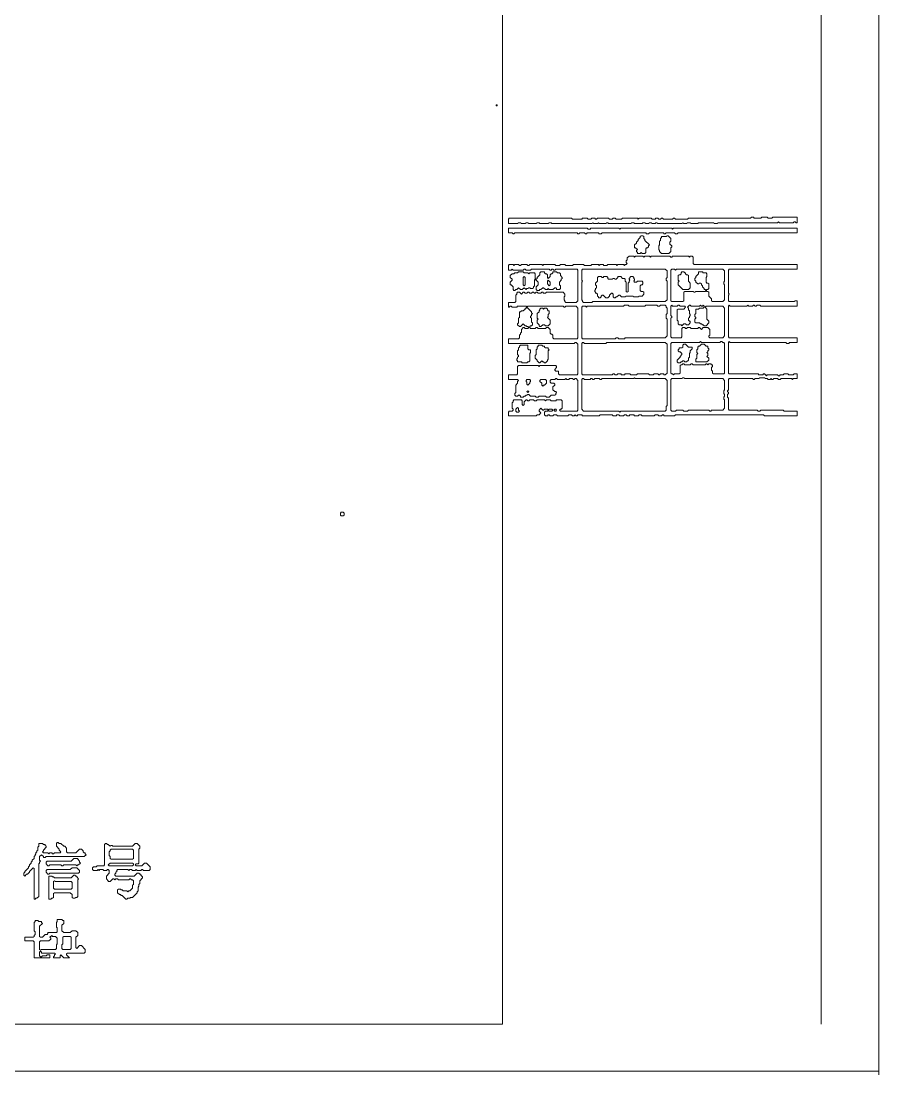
# Model space of a CAD drawing. Header units: millimetres. Extents: x 4 to 412, y 4 to 290.
# Drawn here: x 331.4 to 412.3, y 3.8 to 103.3 of the extents above; entities that cross this region are included whole.
import ezdxf

# ---------------------------------------------------------------- set-up
doc = ezdxf.new("R2010")
doc.units = ezdxf.units.MM
for name, color, linetype, lineweight in [('TRACE_CURVE', 6, 'Continuous', 0), ('TRACE_STRAIGHT', 5, 'Continuous', 0), ('TRACE_TEXT_SYMBOL', 6, 'Continuous', 0)]:
    doc.layers.add(name, color=color, linetype=linetype, lineweight=lineweight)

msp = doc.modelspace()

# ---------------------------------------------------------------- linework, layer by layer
at = {"layer": 'TRACE_CURVE', "color": 6}
for points in [[(388.742, 81.094), (388.567, 80.919), (388.567, 80.744), (388.48, 80.656), (388.48, 80.481), (388.567, 80.393), (388.48, 80.306), (388.392, 80.306), (388.305, 80.218), (388.217, 80.306), (387.692, 80.306), (387.604, 80.218), (387.516, 80.306), (386.728, 80.306), (386.641, 80.218), (386.378, 80.218), (386.29, 80.306), (386.028, 80.306), (385.94, 80.218), (385.852, 80.306), (385.239, 80.306), (385.152, 80.218), (384.539, 80.218), (384.451, 80.306), (383.488, 80.306), (383.4, 80.218), (382.787, 80.218), (382.7, 80.306), (382.262, 80.306), (382.174, 80.218), (381.824, 80.218), (381.736, 80.306), (380.686, 80.306), (380.598, 80.218), (380.51, 80.306), (379.372, 80.306), (379.284, 80.218), (379.197, 80.218), (379.109, 80.306), (378.584, 80.306), (378.496, 80.218), (378.409, 80.218), (378.321, 80.306), (377.971, 80.306), (377.883, 80.218), (377.796, 80.306), (377.445, 80.306), (377.358, 80.218), (377.358, 79.78), (377.62, 79.78), (377.708, 79.868), (377.796, 79.78), (378.759, 79.78), (378.847, 79.868), (378.934, 79.868), (379.022, 79.78), (379.46, 79.78), (379.547, 79.868), (381.211, 79.868), (381.299, 79.78), (381.386, 79.78), (381.474, 79.868), (381.561, 79.868), (381.649, 79.78)], [(398.113, 79.78), (398.2, 79.868), (404.593, 79.868), (404.593, 80.306), (394.873, 80.306), (394.785, 80.393), (394.785, 81.006), (394.697, 81.094), (394.522, 81.094), (394.435, 81.006), (394.347, 81.094), (392.858, 81.094), (392.771, 81.006), (392.683, 81.006), (392.596, 81.094), (390.844, 81.094), (390.757, 81.006), (390.669, 81.094), (390.231, 81.094), (390.144, 81.006), (390.056, 81.094), (389.355, 81.094), (389.268, 81.006), (389.18, 81.094), (388.742, 81.094)], [(381.649, 79.78), (381.736, 79.78), (381.824, 79.868), (383.838, 79.868), (383.926, 79.78), (383.926, 76.89), (383.751, 76.715), (382.787, 76.715), (382.7, 76.803), (382.7, 76.89), (382.612, 76.978), (382.612, 77.241), (382.7, 77.328), (382.7, 77.503), (382.525, 77.678), (380.948, 77.678), (380.861, 77.591), (380.686, 77.591), (380.598, 77.678), (380.51, 77.678), (380.423, 77.591), (380.16, 77.591), (380.073, 77.678), (379.985, 77.678), (379.897, 77.591), (379.81, 77.591), (379.722, 77.678), (379.635, 77.678), (379.547, 77.591), (379.372, 77.591), (379.284, 77.678), (379.197, 77.678), (379.109, 77.591), (378.934, 77.591), (378.847, 77.678), (378.759, 77.678), (378.584, 77.503), (378.409, 77.678), (378.233, 77.678), (378.146, 77.591), (378.146, 77.503), (378.058, 77.416), (378.058, 76.803), (377.971, 76.715), (377.358, 76.715), (377.358, 76.277), (377.445, 76.277), (377.533, 76.365), (377.62, 76.365), (377.708, 76.277), (378.146, 76.277), (378.233, 76.365), (379.022, 76.365), (379.109, 76.277), (379.022, 76.19), (378.934, 76.19), (378.934, 76.102), (378.759, 75.927), (378.584, 75.927), (378.496, 75.839), (378.409, 75.839), (378.409, 75.314), (378.321, 75.226), (378.321, 74.788)], [(392.683, 79.78), (392.771, 79.868), (393.034, 79.868), (393.121, 79.78), (393.209, 79.868), (397.587, 79.868), (397.763, 79.693), (397.763, 78.729), (397.675, 78.642), (397.675, 78.467), (397.763, 78.379), (397.763, 76.978), (397.587, 76.803), (396.624, 76.803), (396.537, 76.89), (396.537, 77.065), (396.274, 77.328), (396.274, 77.678), (396.186, 77.766), (396.099, 77.766), (396.011, 77.854), (396.099, 77.941), (396.186, 77.941), (396.274, 78.029), (396.274, 78.467), (396.186, 78.554), (396.099, 78.554), (396.011, 78.642), (396.011, 79.08), (396.099, 79.167), (396.099, 79.43), (396.011, 79.517), (395.748, 79.517), (395.661, 79.605), (395.31, 79.605), (395.31, 79.43), (395.048, 79.167), (395.048, 79.08), (394.96, 78.992), (394.96, 78.817), (395.048, 78.729), (395.048, 78.642), (395.223, 78.467), (395.31, 78.467), (395.398, 78.554), (395.486, 78.554), (395.573, 78.467), (395.573, 78.379), (395.661, 78.291), (395.661, 78.204), (395.836, 78.029), (395.836, 77.941), (395.923, 77.941), (396.011, 77.854), (395.923, 77.766), (395.048, 77.766), (394.96, 77.678), (394.873, 77.678), (394.785, 77.766), (393.997, 77.766), (393.909, 77.678), (393.909, 76.89), (393.822, 76.803), (392.771, 76.803)], [(392.771, 76.803), (392.683, 76.89), (392.683, 79.78)], [(402.404, 69.534), (402.754, 69.534), (402.842, 69.446), (403.017, 69.446), (403.105, 69.534), (404.068, 69.534), (404.155, 69.446), (404.243, 69.534), (404.593, 69.534), (404.593, 69.972), (404.331, 69.972), (404.243, 69.884), (403.805, 69.884), (403.718, 69.972), (403.367, 69.972), (403.28, 69.884), (403.017, 69.884), (402.929, 69.797), (402.842, 69.797), (402.754, 69.884), (401.791, 69.884), (401.703, 69.797), (401.528, 69.972), (401.441, 69.972), (401.353, 69.884), (401.003, 69.884), (400.915, 69.972), (398.2, 69.972), (398.113, 70.059), (398.113, 72.949), (398.2, 73.037), (398.288, 72.949), (403.542, 72.949), (403.63, 72.862), (403.805, 72.862), (403.893, 72.949), (404.593, 72.949), (404.593, 73.387), (398.2, 73.387), (398.113, 73.475), (398.113, 76.365), (398.2, 76.452), (398.288, 76.365), (399.864, 76.365), (399.952, 76.452), (400.039, 76.365), (400.39, 76.365), (400.477, 76.452), (400.565, 76.452), (400.653, 76.365), (400.74, 76.365), (400.828, 76.452), (401.09, 76.452), (401.178, 76.365), (404.593, 76.365), (404.593, 76.89), (404.418, 76.89), (404.331, 76.803), (398.2, 76.803), (398.113, 76.89), (398.113, 77.416), (398.2, 77.503), (398.113, 77.591), (398.113, 79.78)], [(392.683, 76.365), (392.771, 76.452), (392.858, 76.365), (393.296, 76.365), (393.384, 76.452), (393.471, 76.452), (393.559, 76.365), (393.997, 76.365), (394.084, 76.277), (393.909, 76.102), (393.384, 76.102), (393.296, 76.015), (393.296, 75.051), (393.384, 74.964), (393.384, 74.701), (393.471, 74.613), (393.647, 74.613), (393.734, 74.526), (393.909, 74.701), (394.084, 74.701), (394.172, 74.613), (394.347, 74.613), (394.522, 74.788), (394.522, 74.964), (394.435, 74.964), (394.347, 75.051), (394.347, 75.226), (394.435, 75.314), (394.435, 75.401), (394.522, 75.489), (394.522, 75.577), (394.435, 75.664), (394.435, 75.927), (394.347, 76.015), (394.347, 76.19), (394.26, 76.277), (394.435, 76.452), (394.522, 76.452), (394.61, 76.365), (395.398, 76.365), (395.486, 76.452), (395.573, 76.365), (395.661, 76.365), (395.748, 76.452), (395.836, 76.365), (395.836, 76.277), (395.748, 76.19), (395.398, 76.19), (395.31, 76.102), (395.048, 76.102), (395.048, 75.664), (394.96, 75.577), (394.96, 75.401), (395.048, 75.314), (395.048, 75.226), (394.96, 75.139), (394.96, 74.876), (395.048, 74.788), (395.398, 74.788), (395.486, 74.701), (395.573, 74.701), (395.661, 74.613), (395.748, 74.613), (395.836, 74.526)], [(395.836, 74.526), (396.011, 74.526), (396.274, 74.788), (396.274, 74.964), (396.099, 75.139), (396.099, 76.102), (395.923, 76.277), (396.011, 76.365), (397.587, 76.365), (397.763, 76.19), (397.763, 73.562), (397.587, 73.387), (396.361, 73.387), (396.274, 73.475), (396.274, 73.562), (396.361, 73.65), (396.361, 74.175), (396.186, 74.351), (395.748, 74.351), (395.573, 74.175), (395.398, 74.351), (395.31, 74.351), (395.223, 74.263), (394.61, 74.263), (394.522, 74.351), (394.26, 74.351), (394.172, 74.263), (394.084, 74.263), (393.997, 74.351), (393.822, 74.351), (393.734, 74.263), (393.734, 73.475), (393.647, 73.387), (392.771, 73.387), (392.683, 73.475), (392.683, 75.226), (392.771, 75.314), (392.771, 75.401), (392.683, 75.489), (392.683, 76.365)], [(378.321, 74.788), (378.233, 74.701), (378.233, 74.613), (378.409, 74.438), (378.496, 74.438), (378.759, 74.701), (378.934, 74.526), (379.022, 74.526), (379.109, 74.438), (379.197, 74.438), (379.284, 74.351), (379.197, 74.263), (378.934, 74.263), (378.847, 74.351), (378.759, 74.351), (378.584, 74.175), (378.584, 73.913), (378.496, 73.825), (378.496, 73.738), (378.409, 73.65), (378.409, 73.387), (378.321, 73.3), (377.358, 73.3), (377.358, 72.862), (383.576, 72.862), (383.663, 72.949), (383.751, 72.949), (383.926, 72.774), (383.926, 69.972), (383.838, 69.884), (382.174, 69.884), (382.087, 69.972), (382.087, 70.235), (381.824, 70.235), (381.736, 70.322), (381.736, 70.41), (381.912, 70.585), (381.912, 70.672), (381.824, 70.76), (380.335, 70.76), (380.248, 70.672), (380.16, 70.76), (378.321, 70.76), (378.233, 70.672), (378.233, 69.972), (378.146, 69.884), (377.358, 69.884), (377.358, 69.446), (378.233, 69.446), (378.321, 69.359), (378.233, 69.271), (378.233, 69.096), (378.058, 68.921), (378.058, 68.22), (377.971, 68.133), (377.971, 67.958), (378.058, 67.87), (378.233, 67.87), (378.321, 67.958), (378.409, 67.958), (378.496, 67.87), (378.496, 67.783), (378.759, 67.783), (378.847, 67.87)], [(387.254, 66.031), (387.516, 66.031), (387.604, 66.119), (387.779, 66.119), (387.867, 66.031), (388.217, 66.031), (388.305, 66.119), (388.48, 66.119), (388.567, 66.031), (388.742, 66.031), (388.83, 66.119), (389.18, 66.119), (389.268, 66.031), (389.618, 66.031), (389.706, 66.119), (389.881, 66.119), (389.968, 66.031), (391.107, 66.031), (391.194, 66.119), (391.457, 66.119), (391.545, 66.031), (391.807, 66.031), (391.895, 66.119), (391.983, 66.119), (392.07, 66.031), (393.034, 66.031), (393.121, 66.119), (401.441, 66.119), (401.528, 66.031), (404.593, 66.031), (404.593, 66.469), (403.367, 66.469), (403.28, 66.556), (401.178, 66.556), (401.09, 66.469), (400.915, 66.469), (400.828, 66.556), (398.2, 66.556), (398.113, 66.644), (398.113, 67.695), (398.025, 67.783), (398.025, 68.045), (398.113, 68.133), (398.113, 68.22), (398.025, 68.308), (398.025, 68.396), (398.113, 68.483), (398.113, 69.446), (398.2, 69.534), (400.39, 69.534), (400.477, 69.446), (400.565, 69.446), (400.653, 69.534), (401.003, 69.534), (401.09, 69.622), (401.528, 69.622), (401.616, 69.534), (401.791, 69.534), (401.879, 69.446), (402.054, 69.446), (402.141, 69.534), (402.229, 69.446), (402.316, 69.446), (402.404, 69.534)], [(378.847, 67.87), (378.934, 67.87), (379.022, 67.958), (379.109, 67.958), (379.197, 68.045), (379.284, 68.045), (379.46, 67.87), (379.897, 67.87), (379.985, 67.783), (380.16, 67.783), (380.248, 67.87), (380.861, 67.87), (380.948, 67.783), (381.211, 67.783), (381.386, 67.958), (381.736, 67.958), (381.824, 68.045), (381.824, 68.133), (381.912, 68.22), (381.824, 68.308), (381.736, 68.308), (381.561, 68.483), (381.561, 68.746), (381.736, 68.921), (381.736, 69.009), (381.649, 69.096), (381.386, 69.096), (381.299, 69.184), (381.299, 69.359), (381.386, 69.446), (381.736, 69.446), (381.824, 69.534), (381.912, 69.534), (381.999, 69.446), (382.7, 69.446), (382.787, 69.534), (382.875, 69.446), (383.05, 69.446), (383.138, 69.534), (383.4, 69.534), (383.488, 69.446), (383.576, 69.446), (383.663, 69.534), (383.751, 69.534), (383.926, 69.359), (383.926, 66.556), (383.838, 66.469), (382.262, 66.469), (382.174, 66.556), (382.262, 66.644), (382.349, 66.644), (382.437, 66.732), (382.437, 67.432), (382.349, 67.52), (381.912, 67.52), (381.824, 67.432), (381.386, 67.432), (381.299, 67.52), (380.948, 67.52), (380.861, 67.432), (380.773, 67.52), (380.073, 67.52), (379.985, 67.432), (379.81, 67.432)], [(379.81, 67.432), (379.722, 67.52), (379.372, 67.52), (379.284, 67.432), (379.197, 67.432), (379.109, 67.52), (379.022, 67.52), (378.847, 67.345), (378.847, 67.082), (378.759, 66.994), (378.671, 67.082), (378.671, 67.432), (378.584, 67.52), (377.883, 67.52), (377.796, 67.432), (377.796, 67.345), (377.708, 67.257), (377.708, 66.732), (377.796, 66.644), (377.796, 66.556), (377.708, 66.469), (377.445, 66.469), (377.358, 66.381), (377.358, 66.031), (379.985, 66.031), (380.073, 66.119), (380.248, 66.119), (380.423, 66.294), (380.248, 66.469), (380.248, 66.556), (380.423, 66.732), (380.598, 66.556), (380.686, 66.556), (380.773, 66.644), (381.036, 66.644), (381.123, 66.556), (381.036, 66.469), (380.861, 66.469), (380.773, 66.381), (380.773, 66.119), (380.861, 66.031), (381.036, 66.031), (381.123, 66.119), (381.211, 66.119), (381.299, 66.031), (381.561, 66.031), (381.649, 66.119), (381.912, 66.119), (381.999, 66.031), (382.962, 66.031), (383.05, 66.119), (383.313, 66.119), (383.4, 66.031), (383.576, 66.031), (383.663, 66.119), (383.751, 66.031), (383.838, 66.031), (383.926, 66.119), (384.276, 66.119), (384.364, 66.031), (385.94, 66.031), (386.028, 66.119), (387.166, 66.119), (387.254, 66.031)]]:
    msp.add_lwpolyline(points, dxfattribs=at)
for points in [[(384.276, 79.78), (384.364, 79.868), (392.158, 79.868), (392.333, 79.693), (392.333, 79.08), (392.245, 78.992), (392.245, 78.817), (392.333, 78.729), (392.333, 76.978), (392.158, 76.803), (385.327, 76.803), (385.239, 76.715), (384.451, 76.715), (384.364, 76.803), (384.364, 76.89), (384.276, 76.978), (384.276, 78.642), (384.364, 78.729), (384.276, 78.817)], [(379.109, 76.277), (379.197, 76.365), (382.525, 76.365), (382.612, 76.277), (382.7, 76.277), (382.787, 76.365), (383.751, 76.365), (383.926, 76.19), (383.926, 73.387), (383.838, 73.3), (381.649, 73.3), (381.561, 73.387), (381.561, 73.65), (381.474, 73.738), (381.386, 73.738), (381.299, 73.825), (381.299, 74.175), (381.123, 74.351), (380.948, 74.351), (380.861, 74.263), (380.16, 74.263), (380.073, 74.351), (379.985, 74.351), (379.897, 74.263), (379.46, 74.263), (379.372, 74.351), (379.372, 74.438), (379.46, 74.526), (379.547, 74.526), (379.635, 74.613), (379.635, 74.788), (379.547, 74.876), (379.547, 75.226), (379.46, 75.314), (379.46, 75.401), (379.547, 75.489), (379.547, 75.577), (379.635, 75.664), (379.547, 75.752), (379.547, 75.839)], [(388.217, 76.365), (388.305, 76.452), (388.655, 76.452), (388.742, 76.365), (390.231, 76.365), (390.319, 76.452), (391.37, 76.452), (391.457, 76.365), (391.632, 76.365), (391.72, 76.452), (392.158, 76.452), (392.245, 76.365), (392.245, 76.277), (392.333, 76.19), (392.333, 75.664), (392.245, 75.577), (392.245, 75.226), (392.333, 75.139), (392.333, 73.562), (392.158, 73.387), (388.392, 73.387), (388.305, 73.3), (387.779, 73.3), (387.692, 73.387), (387.516, 73.387), (387.429, 73.3), (384.364, 73.3), (384.276, 73.387), (384.276, 76.277), (384.364, 76.365), (384.626, 76.365), (384.714, 76.277), (384.802, 76.365)], [(384.276, 72.862), (384.364, 72.949), (384.451, 72.949), (384.539, 72.862), (386.553, 72.862), (386.641, 72.949), (392.158, 72.949), (392.333, 72.774), (392.333, 70.059), (392.158, 69.884), (392.07, 69.884), (391.983, 69.972), (391.72, 69.972), (391.632, 69.884), (391.545, 69.884), (391.457, 69.972), (391.107, 69.972), (391.019, 69.884), (390.669, 69.884), (390.581, 69.972), (389.531, 69.972), (389.443, 69.884), (388.918, 69.884), (388.83, 69.972), (388.392, 69.972), (388.305, 69.884), (388.042, 69.884), (387.954, 69.972), (387.692, 69.972), (387.604, 69.884), (387.429, 69.884), (387.341, 69.972), (387.254, 69.972), (387.166, 69.884), (384.364, 69.884), (384.276, 69.972)], [(395.398, 72.949), (395.486, 73.037), (395.573, 72.949), (397.325, 72.949), (397.412, 73.037), (397.5, 73.037), (397.587, 72.949), (397.675, 72.949), (397.763, 72.862), (397.763, 70.059), (397.675, 69.972), (396.712, 69.972), (396.624, 70.059), (396.624, 70.235), (396.537, 70.322), (396.537, 70.585), (396.624, 70.672), (396.624, 70.848), (396.537, 70.848), (396.449, 70.935), (396.274, 70.935), (396.186, 70.848), (396.099, 70.935), (396.011, 70.935), (395.923, 70.848), (394.785, 70.848), (394.697, 70.935), (394.61, 70.935), (394.522, 70.848), (393.997, 70.848), (393.909, 70.935), (393.822, 70.935), (393.734, 70.848), (393.647, 70.848), (393.559, 70.76), (393.559, 70.059), (393.471, 69.972), (393.034, 69.972), (392.946, 69.884), (392.858, 69.972), (392.771, 69.972), (392.683, 70.059), (392.683, 72.862), (392.771, 72.949)], [(389.18, 69.534), (389.268, 69.622), (389.355, 69.534), (392.158, 69.534), (392.333, 69.359), (392.333, 66.994), (392.245, 66.907), (392.245, 66.556), (392.158, 66.469), (387.954, 66.469), (387.867, 66.381), (387.779, 66.469), (384.451, 66.469), (384.276, 66.644), (384.276, 69.446), (384.364, 69.534), (384.451, 69.534), (384.539, 69.446), (385.064, 69.446), (385.152, 69.534), (385.239, 69.534), (385.327, 69.446), (385.415, 69.446), (385.502, 69.534), (385.94, 69.534), (386.028, 69.446), (386.115, 69.446), (386.203, 69.534)], [(393.734, 69.534), (393.822, 69.622), (393.909, 69.622), (393.997, 69.534), (397.587, 69.534), (397.763, 69.359), (397.763, 68.483), (397.675, 68.396), (397.675, 68.133), (397.763, 68.045), (397.763, 67.87), (397.675, 67.783), (397.675, 67.607), (397.763, 67.52), (397.763, 66.732), (397.587, 66.556), (396.537, 66.556), (396.449, 66.469), (396.361, 66.469), (396.274, 66.556), (394.347, 66.556), (394.26, 66.469), (393.909, 66.469), (393.822, 66.556), (393.209, 66.556), (393.121, 66.469), (392.771, 66.469), (392.683, 66.556), (392.683, 69.446), (392.771, 69.534)], [(379.022, 69.359), (379.109, 69.446), (379.372, 69.446), (379.46, 69.359), (379.46, 69.271), (379.372, 69.184), (379.372, 69.096), (379.197, 68.921), (379.109, 69.009), (379.109, 69.184), (379.022, 69.271)], [(380.335, 69.359), (380.423, 69.446), (380.861, 69.446), (380.948, 69.359), (380.948, 69.096), (380.773, 68.921), (380.686, 68.921), (380.598, 68.833), (380.51, 68.921), (380.51, 69.096), (380.335, 69.271)], [(379.109, 68.308), (379.197, 68.396), (379.284, 68.308), (379.197, 68.22)], [(378.233, 66.819), (378.321, 66.732), (378.321, 66.556), (378.409, 66.469), (378.321, 66.381), (378.146, 66.381), (378.058, 66.469), (378.058, 66.644)], [(381.123, 66.556), (381.211, 66.644), (381.474, 66.644), (381.561, 66.556), (381.474, 66.469), (381.211, 66.469)], [(381.649, 66.556), (381.736, 66.644), (381.824, 66.644), (381.912, 66.556), (381.824, 66.469), (381.736, 66.469)]]:
    msp.add_lwpolyline(points, close=True, dxfattribs=at)
at = {"layer": 'TRACE_STRAIGHT', "color": 5}
for p, q in [((412.32, 290.312), (412.32, 3.824)), ((406.862, 276.735), (406.862, 8.626)), ((376.795, 161.717), (376.795, 8.623)), ((6.564, 8.623), (376.795, 8.623)), ((3.935, 4.184), (412.32, 4.184))]:
    msp.add_line(p, q, dxfattribs=at)
at = {"layer": 'TRACE_TEXT_SYMBOL', "color": 6}
for points in [[(376.219, 95.368), (376.219, 95.281), (376.307, 95.281), (376.307, 95.368)], [(377.358, 83.721), (377.358, 83.283), (377.708, 83.283), (377.796, 83.196), (377.883, 83.196), (377.971, 83.283), (383.838, 83.283), (383.926, 83.196), (384.013, 83.196), (384.101, 83.283), (384.539, 83.283), (384.626, 83.196), (384.714, 83.196), (384.802, 83.283), (385.852, 83.283), (385.94, 83.196), (386.115, 83.196), (386.203, 83.283), (390.319, 83.283), (390.406, 83.196), (390.581, 83.196), (390.669, 83.283), (391.983, 83.283), (392.07, 83.196), (392.158, 83.196), (392.245, 83.283), (393.034, 83.283), (393.121, 83.196), (393.296, 83.196), (393.384, 83.283), (404.593, 83.283), (404.593, 83.721), (392.946, 83.721), (392.858, 83.633), (392.771, 83.721), (387.954, 83.721), (387.867, 83.633), (387.779, 83.721), (385.152, 83.721), (385.064, 83.633), (384.889, 83.633), (384.802, 83.721)], [(389.881, 83.02), (389.793, 82.933), (389.793, 82.845), (389.618, 82.67), (389.618, 82.583), (389.443, 82.407), (389.443, 82.32), (389.268, 82.145), (389.268, 81.882), (389.355, 81.882), (389.531, 81.707), (389.443, 81.619), (389.443, 81.532), (389.531, 81.444), (389.531, 81.357), (389.793, 81.357), (389.881, 81.444), (389.968, 81.357), (390.231, 81.357), (390.319, 81.444), (390.319, 81.794), (390.406, 81.882), (390.494, 81.882), (390.581, 81.97), (390.581, 82.057), (390.669, 82.145), (390.231, 82.583), (390.231, 82.67), (390.144, 82.758), (390.144, 82.933), (390.056, 83.02)], [(392.333, 83.02), (392.245, 82.933), (391.807, 82.933), (391.807, 82.845), (391.72, 82.758), (391.72, 82.583), (391.632, 82.495), (391.632, 82.145), (391.545, 82.057), (391.545, 81.707), (391.632, 81.619), (391.632, 81.532), (391.807, 81.357), (392.508, 81.357), (392.683, 81.532), (392.683, 81.882), (392.771, 81.97), (392.771, 82.057), (392.596, 82.232), (392.596, 82.407), (392.683, 82.495), (392.683, 82.758), (392.421, 83.02)], [(393.734, 79.605), (393.647, 79.517), (393.647, 79.43), (393.559, 79.342), (393.471, 79.342), (393.384, 79.255), (393.384, 78.817), (393.471, 78.729), (393.384, 78.642), (393.384, 78.379), (393.822, 77.941), (394.347, 77.941), (394.522, 78.116), (394.522, 78.554), (394.347, 78.729), (394.347, 79.255), (394.26, 79.342), (394.172, 79.342), (394.084, 79.43), (394.084, 79.517), (393.997, 79.517), (393.909, 79.605)], [(378.759, 79.08), (378.847, 79.167), (378.934, 79.08), (378.934, 78.379), (378.847, 78.291), (378.759, 78.379)], [(381.036, 78.729), (381.123, 78.817), (381.299, 78.642), (381.299, 78.379), (381.211, 78.291), (381.036, 78.467)], [(380.423, 76.19), (380.335, 76.102), (380.335, 76.015), (380.248, 75.927), (380.248, 75.839), (380.073, 75.664), (380.073, 75.226), (380.16, 75.139), (380.073, 75.051), (380.073, 74.788), (380.248, 74.613), (380.248, 74.526), (380.335, 74.438), (380.423, 74.438), (380.598, 74.613), (380.773, 74.613), (380.861, 74.526), (381.123, 74.526), (381.299, 74.701), (381.299, 75.051), (381.036, 75.314), (381.123, 75.401), (381.123, 75.577), (381.211, 75.664), (381.211, 75.927), (381.123, 75.927), (381.036, 76.015), (381.036, 76.102), (380.948, 76.19), (380.773, 76.19), (380.686, 76.102), (380.598, 76.19)], [(378.496, 72.687), (378.409, 72.599), (378.409, 72.512), (378.321, 72.424), (378.321, 72.249), (378.233, 72.161), (378.233, 71.811), (378.321, 71.723), (378.321, 71.636), (378.233, 71.548), (378.233, 71.461), (378.146, 71.373), (378.146, 71.285), (378.233, 71.198), (378.233, 71.11), (378.584, 71.11), (378.671, 71.023), (379.109, 71.023), (379.197, 71.11), (379.284, 71.11), (379.372, 71.198), (379.372, 71.899), (379.46, 71.986), (379.46, 72.249), (379.284, 72.249), (379.197, 72.336), (379.197, 72.687)], [(380.16, 72.687), (380.16, 72.599), (380.073, 72.512), (380.073, 72.336), (379.985, 72.249), (379.985, 71.811), (379.897, 71.723), (379.897, 71.461), (380.073, 71.285), (380.073, 71.198), (380.248, 71.023), (380.335, 71.023), (380.51, 71.198), (380.598, 71.11), (380.686, 71.11), (380.773, 71.023), (380.861, 71.023), (381.036, 71.198), (381.036, 71.285), (381.123, 71.373), (381.123, 72.161), (381.211, 72.249), (381.123, 72.336), (381.123, 72.424), (380.861, 72.424), (380.773, 72.512), (380.773, 72.599), (380.598, 72.599), (380.51, 72.687)], [(393.909, 72.774), (393.822, 72.687), (393.822, 72.512), (393.734, 72.424), (393.471, 72.424), (393.471, 72.336), (393.384, 72.249), (393.384, 72.161), (393.471, 72.074), (393.559, 72.074), (393.734, 71.899), (393.734, 71.811), (393.559, 71.636), (393.559, 71.548), (393.296, 71.285), (393.296, 71.11), (393.384, 71.023), (393.559, 71.023), (393.647, 71.11), (393.734, 71.11), (393.822, 71.198), (393.909, 71.198), (393.997, 71.11), (394.172, 71.11), (394.347, 71.285), (394.347, 71.461), (394.435, 71.548), (394.435, 71.899), (394.522, 71.986), (394.522, 72.161), (394.697, 72.336), (394.697, 72.512), (394.347, 72.512), (394.084, 72.774)], [(395.573, 72.774), (395.398, 72.599), (395.31, 72.599), (395.223, 72.512), (395.223, 72.336), (395.135, 72.249), (395.135, 71.986), (395.223, 71.899), (395.135, 71.811), (395.135, 71.461), (395.048, 71.373), (395.048, 71.11), (396.099, 71.11), (396.274, 71.285), (396.274, 71.461), (396.099, 71.636), (396.186, 71.723), (396.186, 71.899), (396.099, 71.986), (396.186, 72.074), (396.186, 72.161), (396.274, 72.249), (396.274, 72.336), (396.186, 72.424), (396.186, 72.599), (396.011, 72.599), (395.836, 72.774)], [(361.594, 56.923), (361.507, 56.836), (361.507, 56.661), (361.594, 56.573), (361.77, 56.573), (361.857, 56.661), (361.857, 56.836), (361.77, 56.923)], [(339.788, 25.046), (339.876, 25.134), (341.89, 25.134), (341.978, 25.046), (341.978, 24.258), (341.89, 24.171), (339.876, 24.171), (339.788, 24.258), (339.788, 24.433), (339.701, 24.521), (339.701, 24.871), (339.788, 24.959)], [(336.373, 24.258), (336.11, 23.995), (333.833, 23.995), (333.746, 23.908), (333.746, 23.733), (333.921, 23.557), (334.008, 23.557), (334.096, 23.645), (335.147, 23.645), (335.234, 23.557), (335.322, 23.557), (335.41, 23.645), (336.548, 23.645), (336.636, 23.557), (336.723, 23.645), (336.811, 23.645), (336.986, 23.82), (336.898, 23.908), (336.898, 23.995), (336.723, 24.171), (336.723, 24.258)], [(336.198, 23.382), (336.023, 23.207), (333.833, 23.207), (333.746, 23.12), (333.746, 22.944), (333.921, 22.769), (334.008, 22.769), (334.096, 22.857), (336.811, 22.857), (336.898, 22.944), (336.898, 23.12), (336.636, 23.382)], [(339.788, 23.82), (341.89, 23.82), (341.978, 23.733), (341.978, 23.645), (341.89, 23.557), (339.701, 23.557), (339.613, 23.645)], [(336.373, 22.682), (336.11, 22.419), (334.534, 22.419), (334.446, 22.507), (334.359, 22.507), (334.271, 22.594), (334.008, 22.594), (334.008, 20.405), (334.184, 20.405), (334.271, 20.492), (334.359, 20.492), (334.446, 20.58), (334.446, 20.93), (334.534, 21.018), (336.023, 21.018), (336.198, 20.843), (336.198, 20.58), (336.285, 20.492), (336.461, 20.492), (336.548, 20.58), (336.636, 20.58), (336.723, 20.668), (336.723, 22.244), (336.811, 22.331), (336.636, 22.507), (336.636, 22.594), (336.548, 22.594), (336.461, 22.682)], [(334.446, 22.069), (334.534, 22.156), (334.621, 22.069), (336.11, 22.069), (336.198, 21.981), (336.198, 21.456), (336.11, 21.368), (334.534, 21.368), (334.446, 21.456)], [(334.271, 16.989), (334.359, 16.902), (334.621, 16.902), (334.797, 16.727), (334.797, 16.201), (334.709, 16.114), (334.709, 15.763), (334.621, 15.676), (333.308, 15.676), (333.22, 15.588), (333.133, 15.676), (333.133, 16.376), (333.22, 16.464), (334.008, 16.464), (334.184, 16.639), (334.184, 16.727), (334.096, 16.814)], [(335.322, 16.814), (335.41, 16.902), (336.023, 16.902), (336.11, 16.814), (336.11, 15.763), (336.023, 15.676), (335.322, 15.676), (335.234, 15.763), (335.234, 16.114), (335.322, 16.201)]]:
    msp.add_lwpolyline(points, close=True, dxfattribs=at)
for points in [[(400.302, 84.772), (400.215, 84.684), (394.347, 84.684), (394.26, 84.597), (393.121, 84.597), (393.034, 84.684), (392.946, 84.684), (392.858, 84.597), (391.983, 84.597), (391.895, 84.684), (391.807, 84.684), (391.72, 84.597), (391.545, 84.597), (391.457, 84.684), (391.282, 84.684), (391.194, 84.597), (390.932, 84.597), (390.844, 84.684), (389.706, 84.684), (389.618, 84.597), (389.531, 84.684), (388.129, 84.684), (388.042, 84.597), (387.516, 84.597), (387.429, 84.684), (387.254, 84.684), (387.166, 84.597), (386.903, 84.597), (386.816, 84.684), (385.765, 84.684), (385.677, 84.597), (385.59, 84.597), (385.502, 84.684), (385.239, 84.684), (385.152, 84.597), (384.889, 84.597), (384.802, 84.684), (384.364, 84.684), (384.276, 84.597), (383.4, 84.597), (383.313, 84.684), (377.445, 84.684), (377.358, 84.597), (377.358, 84.159), (378.233, 84.159), (378.321, 84.246), (378.496, 84.246), (378.584, 84.159), (378.934, 84.159), (379.022, 84.246), (379.197, 84.246), (379.284, 84.159), (379.985, 84.159), (380.073, 84.246), (380.248, 84.246), (380.335, 84.159), (381.123, 84.159), (381.211, 84.246), (381.386, 84.246), (381.474, 84.159), (385.239, 84.159), (385.327, 84.246), (385.415, 84.159), (385.765, 84.159)], [(385.765, 84.159), (385.852, 84.246), (385.94, 84.159), (386.553, 84.159), (386.641, 84.246), (386.728, 84.246), (386.816, 84.159), (388.918, 84.159), (389.005, 84.246), (389.18, 84.246), (389.268, 84.159), (389.968, 84.159), (390.056, 84.246), (390.231, 84.246), (390.319, 84.159), (390.581, 84.159), (390.669, 84.246), (390.844, 84.246), (390.932, 84.159), (391.194, 84.159), (391.282, 84.246), (391.37, 84.246), (391.457, 84.159), (393.734, 84.159), (393.822, 84.246), (393.909, 84.159), (394.172, 84.159), (394.26, 84.246), (394.522, 84.246), (394.61, 84.159), (395.223, 84.159), (395.31, 84.246), (396.712, 84.246), (396.799, 84.159), (397.062, 84.159), (397.15, 84.246), (402.754, 84.246), (402.842, 84.334), (402.929, 84.246), (404.243, 84.246), (404.331, 84.334), (404.418, 84.334), (404.506, 84.246), (404.593, 84.246), (404.593, 84.772), (402.316, 84.772), (402.229, 84.684), (401.879, 84.684), (401.791, 84.772), (401.266, 84.772), (401.178, 84.684), (400.565, 84.684), (400.477, 84.772), (400.302, 84.772)], [(378.321, 79.605), (378.233, 79.517), (377.971, 79.517), (377.883, 79.43), (377.708, 79.43), (377.533, 79.255), (377.533, 79.08), (377.708, 78.904), (377.708, 78.817), (377.533, 78.642), (377.533, 78.379), (377.62, 78.379), (377.796, 78.204), (377.796, 77.941), (377.883, 77.854), (377.971, 77.854), (378.058, 77.941), (378.146, 77.941), (378.321, 78.116), (378.496, 77.941), (378.671, 77.941), (378.847, 78.116), (379.022, 77.941), (379.109, 78.029), (379.197, 78.029), (379.284, 78.116), (379.372, 78.116), (379.46, 78.029), (379.635, 78.029), (379.722, 78.116), (379.722, 78.204), (379.81, 78.291), (379.81, 78.817), (379.897, 78.904), (380.16, 78.642), (380.16, 78.379), (379.985, 78.204), (379.985, 77.941), (380.073, 77.854), (380.248, 77.854), (380.335, 77.941), (380.423, 77.941), (380.598, 78.116), (380.686, 78.116), (380.861, 77.941), (381.036, 77.941), (381.123, 78.029), (381.211, 77.941), (381.561, 77.941), (381.736, 78.116), (381.824, 78.116), (381.912, 78.029), (381.912, 77.941), (382.174, 77.941), (382.262, 78.029), (382.262, 78.291), (382.174, 78.379), (382.174, 78.642), (382.349, 78.817), (382.349, 78.904), (382.437, 78.992), (382.437, 79.08), (382.262, 79.255), (382.262, 79.43)], [(382.262, 79.43), (382.174, 79.517), (381.999, 79.517), (381.912, 79.605), (381.561, 79.605), (381.561, 79.517), (381.474, 79.43), (381.386, 79.43), (381.299, 79.342), (381.299, 79.167), (381.123, 78.992), (381.036, 79.08), (381.036, 79.342), (380.948, 79.43), (380.861, 79.43), (380.773, 79.517), (380.773, 79.605), (380.423, 79.605), (380.335, 79.517), (380.335, 79.342), (380.073, 79.08), (380.073, 78.992), (379.985, 78.904), (379.897, 78.992), (379.897, 79.43), (379.81, 79.517), (379.372, 79.517), (379.284, 79.43), (379.197, 79.517), (378.847, 79.517), (378.759, 79.605), (378.321, 79.605)], [(385.852, 79.167), (385.765, 79.08), (385.765, 78.729), (385.59, 78.554), (385.59, 78.379), (385.677, 78.291), (385.677, 78.116), (385.59, 78.029), (385.59, 77.941), (385.502, 77.854), (385.502, 77.766), (385.59, 77.678), (385.59, 77.591), (385.677, 77.591), (385.765, 77.503), (385.765, 77.328), (385.852, 77.241), (385.852, 77.153), (386.028, 77.153), (386.115, 77.241), (386.115, 77.328), (386.203, 77.416), (386.29, 77.416), (386.553, 77.153), (386.728, 77.153), (386.903, 77.328), (386.903, 77.416), (387.078, 77.591), (387.166, 77.591), (387.254, 77.503), (387.254, 77.241), (387.341, 77.153), (387.429, 77.153), (387.516, 77.241), (387.604, 77.241), (387.779, 77.416), (387.867, 77.416), (388.042, 77.241), (388.392, 77.241), (388.48, 77.328), (389.093, 77.328), (389.18, 77.241), (389.618, 77.241), (389.706, 77.328), (389.968, 77.328), (390.144, 77.503), (390.144, 77.678), (390.056, 77.766), (389.881, 77.766), (389.793, 77.854), (389.793, 78.291), (389.881, 78.379), (389.968, 78.379), (390.056, 78.467), (390.056, 78.642), (389.968, 78.729), (389.531, 78.729), (389.443, 78.642), (389.268, 78.642), (389.18, 78.729), (389.268, 78.817), (389.268, 78.904), (389.18, 78.992), (389.18, 79.08)], [(389.18, 79.08), (389.093, 79.167), (388.918, 79.167), (388.742, 78.992), (388.742, 78.904), (388.83, 78.817), (388.742, 78.729), (388.742, 78.642), (388.655, 78.554), (388.655, 77.766), (388.567, 77.678), (388.48, 77.766), (388.48, 78.642), (388.392, 78.729), (388.392, 78.904), (388.305, 78.992), (388.129, 78.992), (387.954, 79.167), (387.692, 79.167), (387.692, 79.08), (387.516, 78.904), (387.429, 78.904), (387.341, 78.992), (387.254, 78.992), (387.166, 78.904), (386.816, 78.904), (386.728, 78.992), (386.728, 79.08), (386.641, 79.167), (386.378, 79.167), (386.29, 79.08), (386.203, 79.08), (386.115, 79.167), (385.852, 79.167)], [(334.797, 25.747), (334.709, 25.659), (334.709, 25.397), (334.972, 25.134), (334.972, 25.046), (335.147, 24.871), (335.059, 24.784), (334.534, 24.784), (334.446, 24.696), (334.359, 24.696), (334.271, 24.784), (334.096, 24.784), (334.008, 24.696), (333.921, 24.784), (333.483, 24.784), (333.395, 24.871), (333.483, 24.959), (333.483, 25.046), (333.746, 25.309), (333.746, 25.397), (333.658, 25.484), (333.658, 25.572), (333.483, 25.572), (333.395, 25.659), (333.045, 25.659), (333.045, 25.397), (332.958, 25.309), (332.958, 25.046), (332.87, 24.959), (332.87, 24.871), (332.782, 24.784), (332.782, 24.696), (332.695, 24.608), (332.695, 24.521), (332.607, 24.433), (332.607, 24.258), (332.432, 24.083), (332.432, 23.995), (332.345, 23.908), (332.345, 23.82), (332.169, 23.645), (332.169, 23.557), (332.082, 23.47), (332.082, 23.382), (331.732, 23.032), (331.732, 22.944), (331.644, 22.857), (331.644, 22.682), (331.732, 22.594), (331.907, 22.769), (331.994, 22.769), (332.169, 22.944), (332.169, 23.032), (332.52, 23.382), (332.607, 23.295), (332.607, 20.405), (332.695, 20.405), (332.782, 20.492), (332.87, 20.492), (333.045, 20.668), (333.045, 23.733), (333.133, 23.82), (333.133, 23.908), (333.22, 23.995)], [(333.22, 23.995), (333.133, 24.083), (333.133, 24.433), (333.308, 24.608), (333.483, 24.433), (333.483, 24.346), (333.658, 24.346), (333.746, 24.433), (337.336, 24.433), (337.511, 24.608), (337.424, 24.696), (337.424, 24.784), (337.336, 24.784), (337.249, 24.871), (337.249, 24.959), (337.074, 25.134), (336.898, 25.134), (336.548, 24.784), (335.76, 24.784), (335.672, 24.871), (335.672, 25.221), (335.497, 25.397), (335.41, 25.397), (335.147, 25.659), (334.972, 25.659), (334.884, 25.747), (334.797, 25.747)], [(339.35, 25.659), (339.263, 25.572), (339.263, 23.645), (339.175, 23.557), (338.562, 23.557), (338.475, 23.47), (338.212, 23.47), (338.124, 23.382), (338.124, 23.207), (338.212, 23.12), (338.562, 23.12), (338.65, 23.207), (338.737, 23.12), (338.825, 23.207), (339.088, 23.207), (339.175, 23.12), (339.438, 23.12), (339.526, 23.207), (339.613, 23.207), (339.701, 23.12), (339.701, 22.857), (339.438, 22.594), (339.438, 22.331), (339.613, 22.156), (339.613, 22.069), (339.788, 22.069), (340.051, 22.331), (340.139, 22.331), (340.226, 22.244), (340.314, 22.331), (340.489, 22.331), (340.577, 22.244), (341.54, 22.244), (341.627, 22.331), (341.715, 22.331), (341.803, 22.244), (341.89, 22.244), (341.978, 22.156), (341.978, 21.806), (341.89, 21.718), (341.89, 21.456), (341.627, 21.193), (341.54, 21.193), (341.452, 21.105), (341.365, 21.193), (341.014, 21.193), (340.927, 21.281), (340.839, 21.281), (340.752, 21.368), (340.577, 21.368), (340.489, 21.281), (340.489, 21.018), (340.664, 20.843), (340.752, 20.843), (340.839, 20.755), (340.927, 20.755), (341.277, 20.405), (341.365, 20.405), (341.452, 20.492), (341.627, 20.492), (341.715, 20.58), (341.89, 20.58), (342.328, 21.018), (342.328, 21.105)], [(342.328, 21.105), (342.416, 21.193), (342.416, 21.543), (342.503, 21.631), (342.503, 21.806), (342.591, 21.894), (342.591, 22.156), (342.853, 22.419), (342.853, 22.507), (342.678, 22.682), (342.678, 22.769), (342.591, 22.769), (342.503, 22.857), (342.328, 22.857), (342.065, 22.594), (340.314, 22.594), (340.226, 22.682), (340.226, 22.769), (340.314, 22.857), (340.314, 22.944), (340.401, 23.032), (340.401, 23.12), (340.489, 23.207), (341.452, 23.207), (341.54, 23.12), (341.627, 23.207), (341.803, 23.207), (341.89, 23.12), (342.153, 23.12), (342.24, 23.207), (342.328, 23.12), (342.678, 23.12), (342.766, 23.207), (342.853, 23.207), (342.941, 23.12), (343.466, 23.12), (343.554, 23.207), (343.554, 23.47), (343.204, 23.82), (343.029, 23.82), (342.766, 23.557), (342.24, 23.557), (342.153, 23.645), (342.24, 23.733), (342.416, 23.733), (342.503, 23.82), (342.503, 25.134), (342.591, 25.221), (342.591, 25.397), (342.328, 25.659), (342.153, 25.659), (341.89, 25.397), (340.051, 25.397), (339.964, 25.484), (339.876, 25.484), (339.788, 25.397), (339.613, 25.572), (339.526, 25.572), (339.438, 25.659), (339.35, 25.659)], [(334.797, 18.478), (334.797, 18.303), (334.709, 18.215), (334.709, 17.778), (334.797, 17.69), (334.797, 17.34), (334.709, 17.252), (333.921, 17.252), (333.921, 17.165), (333.833, 17.077), (333.658, 17.077), (333.395, 16.814), (333.22, 16.814), (333.133, 16.902), (333.133, 17.865), (333.395, 18.128), (333.308, 18.215), (333.308, 18.303), (333.045, 18.303), (332.958, 18.391), (332.695, 18.391), (332.695, 18.303), (332.607, 18.215), (332.607, 17.427), (332.695, 17.34), (332.695, 17.077), (332.607, 16.989), (332.607, 16.902), (332.52, 16.814), (331.732, 16.814), (331.732, 16.464), (332.52, 16.464), (332.607, 16.376), (332.607, 14.888), (334.096, 14.888), (334.096, 15.15), (333.833, 15.15), (333.746, 15.063), (333.395, 15.063), (333.308, 14.975), (333.22, 14.975), (333.133, 15.063), (333.133, 15.413), (333.22, 15.501), (333.308, 15.413), (333.308, 15.326), (334.534, 15.326), (334.621, 15.238), (334.534, 15.15), (334.534, 15.063), (334.446, 14.975), (334.446, 14.888), (335.059, 14.888), (335.059, 15.063), (335.147, 15.15), (335.41, 14.888), (335.935, 14.888), (335.672, 15.15), (335.672, 15.238), (335.76, 15.326), (337.336, 15.326), (337.424, 15.413), (337.424, 15.676), (337.074, 16.026)], [(337.074, 16.026), (336.898, 16.026), (336.636, 15.763), (336.548, 15.851), (336.548, 16.814), (336.723, 16.989), (336.723, 17.252), (336.548, 17.427), (336.198, 17.427), (336.023, 17.252), (335.41, 17.252), (335.234, 17.427), (335.234, 17.953), (335.41, 18.128), (335.41, 18.391), (335.322, 18.391), (335.234, 18.478), (334.797, 18.478)]]:
    msp.add_lwpolyline(points, dxfattribs=at)

doc.saveas('drawing.dxf')
